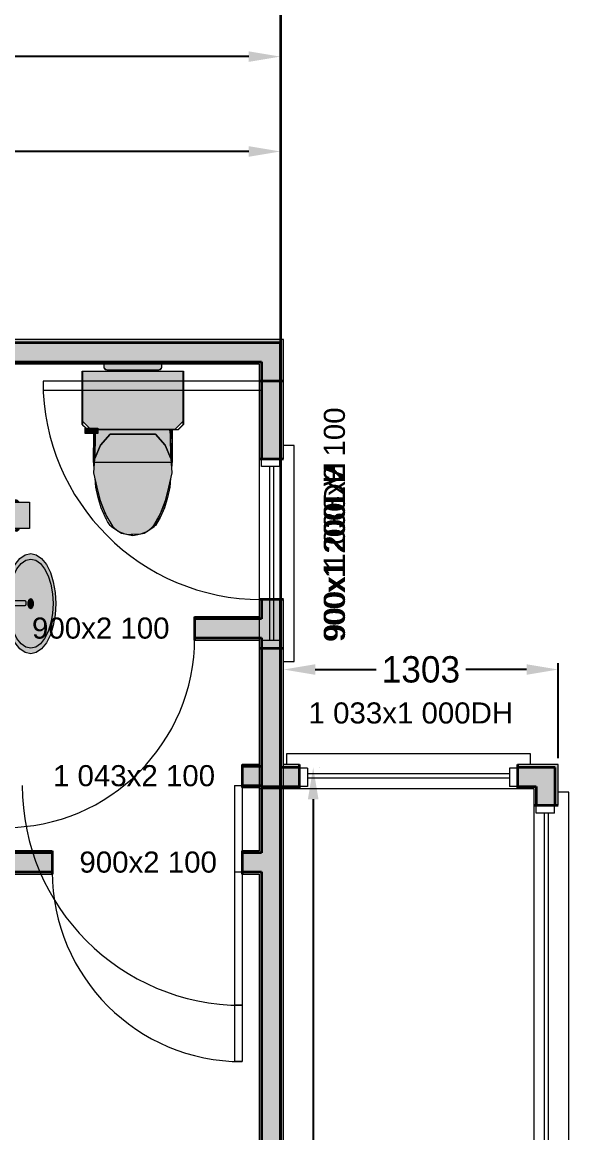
# Model space of a CAD drawing. Header units: inches. Extents: x -2190 to 40245, y -11272 to 33470.
# Drawn here: x 37485 to 40078, y 25357 to 30626 of the extents above; entities that cross this region are included whole.
import ezdxf

# ---------------------------------------------------------------- set-up
doc = ezdxf.new("R2010")
doc.units = ezdxf.units.IN
doc.header["$LTSCALE"] = 96
doc.header["$MEASUREMENT"] = 0
for name, color, linetype, lineweight, true_color in [('Dimensions__Automatic-1', 176, 'Continuous', 18, 0x000080), ('Dimensions__Automatic-2', 176, 'Continuous', 18, 0x000080), ('Dimensions__Automatic-3', 176, 'Continuous', 18, 0x000080), ('Doors-1', 216, 'Continuous', 18, 0x800080), ('Doors-2', 216, 'Continuous', 18, 0x800080), ('Doors__Labels-1', 176, 'Continuous', 18, 0x000080), ('Doors__Labels-2', 176, 'Continuous', 18, 0x000080), ('Fixtures__Interior-2', 16, 'Continuous', 18, 0x800000), ('Terrain_Perimeter-1', 18, 'Continuous', 35, 0x000000), ('Walls___Normal-1', 18, 'Continuous', 35, 0x000000), ('Walls___Normal-2', 18, 'Continuous', 35, 0x000000), ('Walls___Normal-3', 18, 'Continuous', 35, 0x000000), ('Walls___Normal-Ext_T_Frame_-_600_OC_-_Int_PB_Ext_WRC_cladding-L1-1', 18, 'Continuous', 35, 0x000000), ('Walls___Normal-Ext_T_Frame_-_600_OC_-_Int_PB_Ext_WRC_cladding-L1-2', 18, 'Continuous', 35, 0x000000), ('Walls___Normal-Ext_T_Frame_-_600_OC_-_Int_PB_Ext_WRC_cladding-L1-3', 18, 'Continuous', 35, 0x000000), ('Walls___Normal-Ext_T_Frame_-_600_OC_-_Int_PB_Ext_WRC_cladding-L2-1', 18, 'Continuous', 35, 0x000000), ('Walls___Normal-Ext_T_Frame_-_600_OC_-_Int_PB_Ext_WRC_cladding-L2-2', 18, 'Continuous', 35, 0x000000), ('Walls___Normal-Ext_T_Frame_-_600_OC_-_Int_PB_Ext_WRC_cladding-L2-3', 18, 'Continuous', 35, 0x000000), ('Walls___Normal-Ext_T_Frame_-_600_OC_-_Int_PB_Ext_WRC_cladding-L3-1', 18, 'Continuous', 35, 0x000000), ('Walls___Normal-Ext_T_Frame_-_600_OC_-_Int_PB_Ext_WRC_cladding-L3-2', 18, 'Continuous', 35, 0x000000), ('Walls___Normal-Ext_T_Frame_-_600_OC_-_Int_PB_Ext_WRC_cladding-L3-3', 18, 'Continuous', 35, 0x000000), ('Walls___Normal-Ext_T_Frame_-_600_OC_-_Int_PB_Ext_WRC_cladding-L4-1', 18, 'Continuous', 35, 0x000000), ('Walls___Normal-Ext_T_Frame_-_600_OC_-_Int_PB_Ext_WRC_cladding-L4-2', 18, 'Continuous', 35, 0x000000), ('Walls___Normal-Ext_T_Frame_-_600_OC_-_Int_PB_Ext_WRC_cladding-L4-3', 18, 'Continuous', 35, 0x000000), ('Walls___Normal-Int_S_Frame_-_600_OC_-_PB_both_sides-L1-1', 18, 'Continuous', 35, 0x000000), ('Walls___Normal-Int_S_Frame_-_600_OC_-_PB_both_sides-L1-2', 18, 'Continuous', 35, 0x000000), ('Walls___Normal-Int_S_Frame_-_600_OC_-_PB_both_sides-L2-1', 18, 'Continuous', 35, 0x000000), ('Walls___Normal-Int_S_Frame_-_600_OC_-_PB_both_sides-L2-2', 18, 'Continuous', 35, 0x000000), ('Walls___Normal-Int_S_Frame_-_600_OC_-_PB_both_sides-L3-1', 18, 'Continuous', 35, 0x000000), ('Walls___Normal-Int_S_Frame_-_600_OC_-_PB_both_sides-L3-2', 18, 'Continuous', 35, 0x000000), ('Walls___Normal-Int_S_Frame_-_600_OC_-_PB_both_sides-L4-1', 18, 'Continuous', 35, 0x000000), ('Walls___Normal-Int_S_Frame_-_600_OC_-_PB_both_sides-L4-2', 18, 'Continuous', 35, 0x000000), ('Windows-2', 18, 'Continuous', 18, 0x000000), ('Windows-3', 18, 'Continuous', 18, 0x000000), ('Windows__Labels-2', 176, 'Continuous', 9, 0x000080), ('Windows__Labels-3', 176, 'Continuous', 9, 0x000080)]:
    doc.layers.add(name, color=color, linetype=linetype, lineweight=lineweight, true_color=true_color)
doc.dimstyles.new('CHIEF', dxfattribs={"dimtxt": 125, "dimasz": 150, "dimexe": 3, "dimexo": 3, "dimgap": 1.25, "dimtad": 0, "dimdec": 0, "dimdsep": 46, "dimtxsty": 'Standard', "dimcen": 0.09, "dimadec": 0, "dimazin": 0, "dimtfac": 1, "dimtdec": 4, "dimtofl": 0, "dimtmove": 0, "dimatfit": 3, "dimfxl": 3, "dimfrac": 2, "dimtolj": 1, "dimtzin": 0, "dimarcsym": 0})

# ---------------------------------------------------------------- blocks, each defined once
blk = doc.blocks.new('*D20')
at = {"layer": 'Defpoints', "color": 0}
for p in [(8077.5, 30462.5), (38709.6, 29062.5), (8077.5, 29015)]:
    blk.add_point(p, dxfattribs=at)
at = {"layer": 'Dimensions__Automatic-1', "color": 0, "lineweight": -2}
for p, q in [((8077.5, 29045), (8077.5, 30492.5)), ((8227.5, 30462.5), (23112.6, 30462.5)), ((38559.6, 30462.5), (23674.6, 30462.5)), ((38709.6, 29092.5), (38709.6, 30492.5))]:
    blk.add_line(p, q, dxfattribs=at)
at = {"layer": 'Dimensions__Automatic-1', "color": 0}
for points in [[(8227.5, 30487.5), (8227.5, 30437.5), (8077.5, 30462.5)], [(38559.6, 30437.5), (38559.6, 30487.5), (38709.6, 30462.5)]]:
    blk.add_solid(points, dxfattribs=at)
at = {"layer": 'Dimensions__Automatic-1', "color": 0, "insert": (23393.6, 30462.5), "char_height": 125, "attachment_point": 5}
blk.add_mtext('\\A1;30632', dxfattribs=at)
blk = doc.blocks.new('*D21')
at = {"layer": 'Defpoints', "color": 0}
for p in [(24365, 30012.5), (24365, 29062.5), (38709.6, 29062.5)]:
    blk.add_point(p, dxfattribs=at)
at = {"layer": 'Dimensions__Automatic-1', "color": 0, "lineweight": -2}
for p, q in [((24365, 29092.5), (24365, 30042.5)), ((38709.6, 29092.5), (38709.6, 30042.5)), ((24515, 30012.5), (31265.2, 30012.5)), ((38559.6, 30012.5), (31809.4, 30012.5))]:
    blk.add_line(p, q, dxfattribs=at)
at = {"layer": 'Dimensions__Automatic-1', "color": 0}
for points in [[(24515, 30037.5), (24515, 29987.5), (24365, 30012.5)], [(38559.6, 29987.5), (38559.6, 30037.5), (38709.6, 30012.5)]]:
    blk.add_solid(points, dxfattribs=at)
at = {"layer": 'Dimensions__Automatic-1', "color": 0, "insert": (31537.3, 30012.5), "char_height": 125, "attachment_point": 5}
blk.add_mtext('\\A1;14345', dxfattribs=at)
blk = doc.blocks.new('*D24')
at = {"layer": 'Defpoints', "color": 0}
for p in [(38865.1, 27090), (38865.1, 21660), (38865.1, 21660)]:
    blk.add_point(p, dxfattribs=at)
at = {"layer": 'Dimensions__Automatic-2', "color": 0, "lineweight": -2}
for p, q in [((38895.1, 27090), (38895.1, 27090)), ((38865.1, 26940), (38865.1, 24596.5)), ((38865.1, 21810), (38865.1, 24153.5)), ((38895.1, 21660), (38895.1, 21660))]:
    blk.add_line(p, q, dxfattribs=at)
at = {"layer": 'Dimensions__Automatic-2', "color": 0}
for points in [[(38890.1, 26940), (38840.1, 26940), (38865.1, 27090)], [(38840.1, 21810), (38890.1, 21810), (38865.1, 21660)]]:
    blk.add_solid(points, dxfattribs=at)
at = {"layer": 'Dimensions__Automatic-2', "color": 0, "insert": (38865.1, 24375), "char_height": 125, "attachment_point": 5, "rotation": 90}
blk.add_mtext('\\A1;5430', dxfattribs=at)
blk = doc.blocks.new('*D25')
at = {"layer": 'Defpoints', "color": 0}
for p in [(38724.6, 27555), (40027.6, 27555), (40027.6, 27105)]:
    blk.add_point(p, dxfattribs=at)
at = {"layer": 'Dimensions__Automatic-2', "color": 0, "lineweight": -2}
for p, q in [((38724.6, 27585), (38724.6, 27585)), ((38874.6, 27555), (39163.6, 27555)), ((39877.6, 27555), (39588.7, 27555)), ((40027.6, 27135), (40027.6, 27585))]:
    blk.add_line(p, q, dxfattribs=at)
at = {"layer": 'Dimensions__Automatic-2', "color": 0}
for points in [[(38874.6, 27580), (38874.6, 27530), (38724.6, 27555)], [(39877.6, 27530), (39877.6, 27580), (40027.6, 27555)]]:
    blk.add_solid(points, dxfattribs=at)
at = {"layer": 'Dimensions__Automatic-2', "color": 0, "insert": (39376.1, 27555), "char_height": 125, "attachment_point": 5}
blk.add_mtext('\\A1;1303', dxfattribs=at)
blk = doc.blocks.new('Plumbing_Fixtures_Toilets_Elongated_Toilet')
at = {"color": 18, "linetype": 'Continuous', "lineweight": 18, "true_color": 0x000000}
for p, q in [((-95.9, 312.2), (-95.6, 311.8)), ((-30.9, 312.2), (-30.9, 314.4)), ((34.1, 314.4), (34.1, 312.2)), ((-38.3, 18.6), (-38, 18.3))]:
    blk.add_line(p, q, dxfattribs=at)
at = {"color": 16, "true_color": 0x800000}
blk.add_lwpolyline([(54.3, 326.3), (54.3, 320.5, -0.414214), (48.5, 314.6), (-48.5, 314.6, -0.414214), (-54.3, 320.5), (-54.3, 326.3)], format="xyb", close=True, dxfattribs=at)
at = {"color": 18, "linetype": 'Continuous', "lineweight": 18, "true_color": 0x000000}
for points in [[(-18.4, 314.4), (-49.3, 314.4), (-51.8, 315.1), (-53.7, 316.9), (-54.3, 319.4), (-54.3, 326.3), (54.3, 326.3), (54.3, 319.4), (53.7, 316.9), (51.8, 315.1), (49.3, 314.4), (21.6, 314.4)], [(95.6, 311.8), (-95.6, 311.8), (-95.6, 210.8), (-85.7, 201.5), (85.7, 201.5), (95.6, 211.4), (95.6, 311.8), (95.9, 312.2), (95.9, 211.3), (85.8, 201.2), (-85.8, 201.2), (-95.9, 211.3), (-95.9, 312.2), (95.9, 312.2)], [(-27.5, 312.2), (-27.4, 312.6), (-26.3, 313.7), (-24.8, 314.4)], [(-18.4, 312.2), (-18.4, 314.6), (21.6, 314.6), (21.6, 312.2)], [(28, 314.4), (29.4, 313.7), (30.6, 312.6), (30.7, 312.2)], [(-66.5, 201.2), (-66.5, 194.4), (-90.3, 194.6), (-90.3, 204.4), (-89.1, 204.4)], [(-73.5, 128.3), (-74.8, 142), (-73.9, 192.2), (-73.6, 194.4)], [(-71.2, 192), (-72.1, 146.8), (-71.2, 192), (-70.9, 194.4)], [(72.1, 146.8), (61.4, 172), (43.1, 192.6), (-43.1, 192.6), (-61.4, 172), (-72.1, 146.8)], [(71.7, 109.4), (70.1, 92.1), (65.9, 72.4), (59.8, 53.3), (51.8, 34.8), (42.8, 19.7), (41.3, 18), (40.6, 17.2), (40.2, 16.8), (39.8, 16.4), (21.6, 4.1), (0, 0), (-21.6, 4.1), (-39.8, 16.4), (-42.8, 19.7), (-47.9, 26.9), (-50, 30.8), (-50.9, 32.8), (-51.8, 34.8), (-59.8, 53.3), (-65.9, 72.4), (-70.1, 92.1), (-71.7, 109.4)], [(-62.4, 70.1), (-63.3, 73.1), (-67.4, 92.5)], [(67.4, 92.5), (63.3, 73.1), (62.4, 70.1)], [(-59.8, 62), (-57.3, 54.1), (-49.3, 35.9), (-40.8, 21.4), (-39.4, 19.8), (-38.7, 19.1), (-38.3, 18.7), (-38.3, 18.6)], [(59.8, 62), (57.3, 54.1), (49.3, 35.9), (48.5, 33.9), (47.7, 32), (45.7, 28.3), (40.8, 21.4), (38.3, 18.7)], [(-37.9, 18.3), (-38, 18.3), (-38.3, 18.6)], [(38, 18.3), (37.9, 18.3), (38, 18.3), (38.1, 18.4)]]:
    blk.add_lwpolyline(points, dxfattribs=at)
at = {"color": 16, "linetype": 'Continuous', "lineweight": 18, "true_color": 0x800000}
for points in [[(95.6, 312.6), (95.6, 217.5), (79.6, 201.5), (-79.6, 201.5), (-95.6, 217.5), (-95.6, 312.6)], [(-66.5, 204.5), (-66.5, 194.4), (-90.3, 194.4), (-90.3, 204.5)], [(-27.9, 8.5), (-38.3, 18.6), (-51.7, 41.7), (-61.5, 66.5), (-67.4, 92.5), (-74.2, 119.2), (-72.1, 146.6), (-61.4, 172), (-43.1, 192.6), (43.1, 192.6), (61.4, 172), (72.1, 146.6), (74.2, 119.2), (67.4, 92.5), (61.5, 66.5), (51.7, 41.7), (38.3, 18.6), (27.9, 8.5), (14.5, 2.9), (0, 2.7), (-1.4, 2.5), (-2.9, 2.3), (-5.8, 2.1), (-11.6, 2.4), (-14.5, 2.9)], [(74.7, 201.6), (74.7, 139.2), (-72.9, 139.2), (-72.9, 201.6)]]:
    blk.add_lwpolyline(points, close=True, dxfattribs=at)
blk.add_lwpolyline([(-66.5, 194.4), (-66.1, 201.5), (72.7, 201.2), (73.9, 192.2), (74.8, 142), (73.5, 128.3)], dxfattribs=at)
at = {"color": 18, "linetype": 'Continuous', "lineweight": 18, "true_color": 0x000000}
blk.add_lwpolyline([(71.2, 192), (70, 201.2), (74.1, 182), (72.1, 146.8)], close=True, dxfattribs=at)
at = {"color": 7, "true_color": 0xffffff}
for points in [[(-54.3, 326.3), (54.3, 326.3), (48.5, 314.6), (54.3, 320.5)], [(-54.3, 326.3), (48.5, 314.6), (-54.3, 320.5), (-48.5, 314.6)], [(-54.3, 320.5), (-48.5, 314.6), (-50, 314.8), (-49.3, 314.7)], [(-54.3, 320.5), (-50, 314.8), (-51.4, 315.4), (-50.7, 315.1)], [(-54.3, 320.5), (-51.4, 315.4), (-52.6, 316.3), (-52.1, 315.8)], [(-54.3, 320.5), (-52.6, 316.3), (-53.6, 317.5), (-53.1, 316.9)], [(-54.3, 320.5), (-53.6, 317.5), (-54.1, 318.9), (-53.9, 318.2)], [(-54.3, 320.5), (-54.1, 318.9), (-54.3, 320.5), (-54.3, 319.7)], [(48.5, 314.6), (54.3, 320.5), (54.1, 318.9), (54.3, 319.7)], [(48.5, 314.6), (54.1, 318.9), (53.6, 317.5), (53.9, 318.2)], [(48.5, 314.6), (53.6, 317.5), (52.6, 316.3), (53.1, 316.9)], [(48.5, 314.6), (52.6, 316.3), (51.4, 315.4), (52.1, 315.8)], [(48.5, 314.6), (51.4, 315.4), (50, 314.8), (50.7, 315.1)], [(48.5, 314.6), (50, 314.8), (48.5, 314.6), (49.3, 314.7)]]:
    blk.add_solid(points, dxfattribs=at)
at = {"color": 7, "linetype": 'Continuous', "lineweight": 18, "true_color": 0xffffff}
for points in [[(-95.6, 312.6), (95.6, 312.6), (79.6, 201.5), (95.6, 217.5)], [(-95.6, 312.6), (79.6, 201.5), (-95.6, 217.5), (-79.6, 201.5)], [(-90.3, 204.5), (-66.5, 204.5), (-90.3, 194.4), (-66.5, 194.4)], [(-72.9, 201.6), (74.7, 201.6), (-72.9, 139.2), (74.7, 139.2)], [(-51.7, 41.7), (-72.1, 146.6), (-43.1, 192.6), (-61.4, 172)], [(-51.7, 41.7), (-43.1, 192.6), (61.4, 172), (43.1, 192.6)], [(-51.7, 41.7), (61.4, 172), (74.2, 119.2), (72.1, 146.6)], [(-51.7, 41.7), (-67.4, 92.5), (-72.1, 146.6), (-74.2, 119.2)], [(-51.7, 41.7), (74.2, 119.2), (51.7, 41.7), (67.4, 92.5)], [(-67.4, 92.5), (-51.7, 41.7), (-67.4, 92.5), (-61.5, 66.5)], [(51.7, 41.7), (67.4, 92.5), (51.7, 41.7), (61.5, 66.5)], [(-51.7, 41.7), (51.7, 41.7), (27.9, 8.5), (38.3, 18.6)], [(-51.7, 41.7), (27.9, 8.5), (0, 2.7), (14.5, 2.9)], [(-51.7, 41.7), (0, 2.7), (-27.9, 8.5), (-14.5, 2.9)], [(-51.7, 41.7), (-27.9, 8.5), (-51.7, 41.7), (-38.3, 18.6)], [(-14.5, 2.9), (0, 2.7), (-2.9, 2.3), (-1.4, 2.5)], [(-14.5, 2.9), (-2.9, 2.3), (-11.6, 2.4), (-5.8, 2.1)]]:
    blk.add_solid(points, dxfattribs=at)
blk = doc.blocks.new('Plumbing_Fixtures_Sinks_Bathroom_Sinks_With_Fixtures_Vanity_Round_Vessel')
at = {"color": 16, "linetype": 'Continuous', "lineweight": 18, "true_color": 0x800000}
for p, q in [((-46.6, 166.4), (-32.6, 166.4)), ((48.3, 166.4), (34.3, 166.4))]:
    blk.add_line(p, q, dxfattribs=at)
for points in [[(-85.6, 53.8), (-92.6, 73.9), (-95, 95), (-92.6, 116.1), (-85.6, 136.2), (-74.3, 154.2), (-59.2, 169.3), (-41.2, 180.6), (-21.1, 187.6), (0, 190), (21.1, 187.6), (41.2, 180.6), (59.2, 169.3), (74.3, 154.2), (85.6, 136.2), (92.6, 116.1), (95, 95), (92.6, 73.9), (85.6, 53.8), (74.3, 35.8), (59.2, 20.7), (41.2, 9.4), (21.1, 2.4), (0, 0), (-21.1, 2.4), (-41.2, 9.4), (-59.2, 20.7), (-74.3, 35.8)], [(-31.6, 166.4), (-32.6, 166.4), (-32.6, 161.4), (-57.5, 161.4), (-57.5, 166.4), (-46.6, 166.4), (-46.6, 191.3), (-31.6, 191.3)], [(-54, 193.2), (-24.1, 193.2), (-24.1, 191.3), (-54, 191.3)], [(5.9, 117.5), (5.2, 115.4), (3.4, 113.8), (0.9, 113.2), (-1.6, 113.8), (-3.4, 115.4), (-4.1, 117.5), (-4.1, 191.3), (5.9, 191.3)], [(25.9, 193.2), (55.8, 193.2), (55.8, 191.3), (25.9, 191.3)], [(48.3, 191.3), (48.3, 166.4), (59.3, 166.4), (59.3, 161.4), (34.3, 161.4), (34.3, 166.4), (33.3, 166.4), (33.3, 191.3)], [(-66.1, 42.3), (-76.1, 58.3), (-82.4, 76.2), (-84.5, 95), (-82.4, 113.8), (-76.1, 131.7), (-66.1, 147.7), (-52.7, 161.1), (-36.7, 171.1), (-18.8, 177.4), (0, 179.5), (18.8, 177.4), (36.7, 171.1), (52.7, 161.1), (66.1, 147.7), (76.1, 131.7), (82.4, 113.8), (84.5, 95), (82.4, 76.2), (76.1, 58.3), (66.1, 42.3), (52.7, 28.9), (36.7, 18.9), (18.8, 12.6), (0, 10.5), (-18.8, 12.6), (-36.7, 18.9), (-52.7, 28.9)], [(-10, 95), (-8.1, 100.9), (-3.1, 104.5), (3.1, 104.5), (8.1, 100.9), (10, 95), (8.1, 89.1), (3.1, 85.5), (-3.1, 85.5), (-8.1, 89.1)]]:
    blk.add_lwpolyline(points, close=True, dxfattribs=at)
at = {"color": 16, "true_color": 0x800000}
blk.add_lwpolyline([(-14.1, 193.2), (15.9, 193.2), (15.9, 191.3), (-14.1, 191.3)], close=True, dxfattribs=at)
at = {"color": 7, "linetype": 'Continuous', "lineweight": 18, "true_color": 0xffffff}
for points in [[(-74.3, 35.8), (-21.1, 187.6), (21.1, 187.6), (0, 190)], [(-54, 191.3), (-54, 193.2), (-24.1, 191.3), (-24.1, 193.2)], [(-31.6, 191.3), (-31.6, 166.4), (-46.6, 166.4), (-32.6, 166.4)], [(-31.6, 191.3), (-46.6, 166.4), (-31.6, 191.3), (-46.6, 191.3)], [(5.9, 191.3), (-1.6, 113.8), (-4.1, 117.5), (-3.4, 115.4)], [(5.9, 191.3), (-4.1, 117.5), (5.9, 191.3), (-4.1, 191.3)], [(5.9, 191.3), (3.4, 113.8), (-1.6, 113.8), (0.9, 113.2)], [(5.9, 191.3), (5.9, 117.5), (3.4, 113.8), (5.2, 115.4)], [(25.9, 191.3), (25.9, 193.2), (55.8, 191.3), (55.8, 193.2)], [(33.3, 191.3), (48.3, 191.3), (34.3, 166.4), (48.3, 166.4)], [(33.3, 191.3), (34.3, 166.4), (33.3, 191.3), (33.3, 166.4)], [(-74.3, 35.8), (-85.6, 136.2), (-59.2, 169.3), (-74.3, 154.2)], [(-74.3, 35.8), (-59.2, 169.3), (-21.1, 187.6), (-41.2, 180.6)], [(-74.3, 35.8), (21.1, 187.6), (59.2, 169.3), (41.2, 180.6)], [(-74.3, 35.8), (59.2, 169.3), (85.6, 136.2), (74.3, 154.2)], [(-52.7, 28.9), (-66.1, 147.7), (-36.7, 171.1), (-52.7, 161.1)], [(-52.7, 28.9), (-36.7, 171.1), (0, 179.5), (-18.8, 177.4)], [(-52.7, 28.9), (0, 179.5), (36.7, 171.1), (18.8, 177.4)], [(-52.7, 28.9), (36.7, 171.1), (66.1, 147.7), (52.7, 161.1)], [(-52.7, 28.9), (-82.4, 113.8), (-66.1, 147.7), (-76.1, 131.7)], [(-46.6, 166.4), (-32.6, 166.4), (-57.5, 161.4), (-32.6, 161.4)], [(-46.6, 166.4), (-57.5, 161.4), (-46.6, 166.4), (-57.5, 166.4)], [(-52.7, 28.9), (66.1, 147.7), (82.4, 113.8), (76.1, 131.7)], [(34.3, 166.4), (48.3, 166.4), (59.3, 161.4), (59.3, 166.4)], [(34.3, 166.4), (59.3, 161.4), (34.3, 166.4), (34.3, 161.4)], [(-74.3, 35.8), (-95, 95), (-85.6, 136.2), (-92.6, 116.1)], [(-74.3, 35.8), (85.6, 136.2), (95, 95), (92.6, 116.1)], [(-52.7, 28.9), (-82.4, 76.2), (-82.4, 113.8), (-84.5, 95)], [(-52.7, 28.9), (82.4, 113.8), (82.4, 76.2), (84.5, 95)], [(-74.3, 35.8), (-85.6, 53.8), (-95, 95), (-92.6, 73.9)], [(-74.3, 35.8), (95, 95), (85.6, 53.8), (92.6, 73.9)], [(-8.1, 89.1), (-10, 95), (-3.1, 104.5), (-8.1, 100.9)], [(-8.1, 89.1), (-3.1, 104.5), (8.1, 100.9), (3.1, 104.5)], [(-8.1, 89.1), (8.1, 100.9), (8.1, 89.1), (10, 95)], [(-8.1, 89.1), (8.1, 89.1), (-3.1, 85.5), (3.1, 85.5)], [(-52.7, 28.9), (-66.1, 42.3), (-82.4, 76.2), (-76.1, 58.3)], [(-52.7, 28.9), (82.4, 76.2), (66.1, 42.3), (76.1, 58.3)], [(-74.3, 35.8), (85.6, 53.8), (59.2, 20.7), (74.3, 35.8)], [(-52.7, 28.9), (66.1, 42.3), (36.7, 18.9), (52.7, 28.9)], [(-74.3, 35.8), (59.2, 20.7), (21.1, 2.4), (41.2, 9.4)], [(-74.3, 35.8), (21.1, 2.4), (-21.1, 2.4), (0, 0)], [(-74.3, 35.8), (-21.1, 2.4), (-59.2, 20.7), (-41.2, 9.4)], [(-52.7, 28.9), (36.7, 18.9), (0, 10.5), (18.8, 12.6)], [(-52.7, 28.9), (0, 10.5), (-36.7, 18.9), (-18.8, 12.6)]]:
    blk.add_solid(points, dxfattribs=at)
at = {"color": 7, "true_color": 0xffffff}
blk.add_solid([(-14.1, 191.3), (-14.1, 193.2), (15.9, 191.3), (15.9, 193.2)], dxfattribs=at)
blk = doc.blocks.new('Bathroom_Hardware_Tissue_Paper_TP_Holder')
at = {"color": 16, "true_color": 0x800000}
blk.add_lwpolyline([(25.4, 0), (-24.7, 0), (-24.7, 45.1), (25.4, 45.1)], close=True, dxfattribs=at)
at = {"color": 16, "linetype": 'Continuous', "lineweight": 18, "true_color": 0x800000}
for points in [[(-10.6, 46.9), (10.6, 46.9), (5.7, 43.6), (0.1, 42.5), (-5.7, 43.6)], [(25.4, 24.7), (25.5, 24.7), (26.3, 25.6), (26.3, 35.2), (26.3, 35.2), (25.5, 36), (24.2, 36.7), (22.7, 37.2), (21, 37.5), (2.5, 37.5), (2.2, 37.1), (1.2, 36.4), (0, 36.2), (-1.2, 36.4), (-2.2, 37.1), (-2.9, 38.1), (-3.1, 39.3), (-2.9, 40.5), (-2.2, 41.5), (-1.2, 42.2), (0, 42.6), (1.1, 42.3), (2.2, 41.5), (2.5, 41.2), (21.3, 41.2), (23.7, 40.8), (25.8, 40.1), (27.6, 39.1), (28.8, 37.9), (29.3, 36.9), (30, 35.4), (30, 25.3), (29.3, 23.8), (28.8, 22.9), (27.6, 21.6), (25.8, 20.6), (25.4, 20.5)], [(-25.8, 20.6), (-27.6, 21.6), (-28.8, 22.9), (-29.3, 23.8), (-30, 25.3), (-29.5, 26.4), (-28.1, 27), (-26.8, 26.6), (-26.3, 25.5), (-25.5, 24.8), (-24.7, 24.3), (-24.7, 20.3)]]:
    blk.add_lwpolyline(points, close=True, dxfattribs=at)
at = {"color": 7, "true_color": 0xffffff}
blk.add_solid([(25.4, 45.1), (25.4, 0), (-24.7, 45.1), (-24.7, 0)], dxfattribs=at)
at = {"color": 7, "linetype": 'Continuous', "lineweight": 18, "true_color": 0xffffff}
for points in [[(-5.7, 43.6), (-10.6, 46.9), (5.7, 43.6), (10.6, 46.9)], [(-5.7, 43.6), (5.7, 43.6), (-5.7, 43.6), (0.1, 42.5)], [(2.5, 41.2), (-2.9, 40.5), (-1.2, 42.2), (-2.2, 41.5)], [(2.5, 41.2), (-1.2, 42.2), (1.1, 42.3), (0, 42.6)], [(2.5, 41.2), (1.1, 42.3), (2.5, 41.2), (2.2, 41.5)], [(-28.1, 27), (-29.3, 23.8), (-29.5, 26.4), (-30, 25.3)], [(-28.1, 27), (-27.6, 21.6), (-29.3, 23.8), (-28.8, 22.9)], [(-26.3, 25.5), (-28.1, 27), (-26.3, 25.5), (-26.8, 26.6)], [(-28.1, 27), (-26.3, 25.5), (-27.6, 21.6), (-25.5, 24.8)], [(-27.6, 21.6), (-25.5, 24.8), (-24.7, 20.3), (-24.7, 24.3)], [(-27.6, 21.6), (-24.7, 20.3), (-27.6, 21.6), (-25.8, 20.6)], [(2.5, 41.2), (-2.9, 38.1), (-2.9, 40.5), (-3.1, 39.3)], [(2.5, 41.2), (-1.2, 36.4), (-2.9, 38.1), (-2.2, 37.1)], [(2.5, 41.2), (1.2, 36.4), (-1.2, 36.4), (0, 36.2)], [(2.5, 41.2), (2.5, 37.5), (1.2, 36.4), (2.2, 37.1)], [(21.3, 41.2), (21, 37.5), (2.5, 41.2), (2.5, 37.5)], [(23.7, 40.8), (22.7, 37.2), (21.3, 41.2), (21, 37.5)], [(25.8, 40.1), (24.2, 36.7), (23.7, 40.8), (22.7, 37.2)], [(27.6, 39.1), (25.5, 36), (25.8, 40.1), (24.2, 36.7)], [(25.4, 20.5), (25.4, 24.7), (27.6, 21.6), (25.5, 24.7)], [(25.4, 20.5), (27.6, 21.6), (25.4, 20.5), (25.8, 20.6)], [(29.3, 36.9), (26.3, 35.2), (27.6, 39.1), (25.5, 36)], [(27.6, 21.6), (25.5, 24.7), (29.3, 23.8), (26.3, 25.6)], [(29.3, 23.8), (26.3, 25.6), (29.3, 36.9), (26.3, 35.2)], [(29.3, 36.9), (27.6, 39.1), (29.3, 36.9), (28.8, 37.9)], [(27.6, 21.6), (29.3, 23.8), (27.6, 21.6), (28.8, 22.9)], [(29.3, 23.8), (29.3, 36.9), (30, 25.3), (30, 35.4)]]:
    blk.add_solid(points, dxfattribs=at)
blk = doc.blocks.new('*D48')
at = {"layer": 'Defpoints', "color": 0}
for p in [(38865.1, 27090), (38865.1, 21665), (38865.1, 21665)]:
    blk.add_point(p, dxfattribs=at)
at = {"layer": 'Dimensions__Automatic-3', "color": 0, "lineweight": -2}
for p, q in [((38895.1, 27090), (38895.1, 27090)), ((38865.1, 26940), (38865.1, 24599)), ((38865.1, 21815), (38865.1, 24156)), ((38895.1, 21665), (38895.1, 21665))]:
    blk.add_line(p, q, dxfattribs=at)
at = {"layer": 'Dimensions__Automatic-3', "color": 0}
for points in [[(38890.1, 26940), (38840.1, 26940), (38865.1, 27090)], [(38840.1, 21815), (38890.1, 21815), (38865.1, 21665)]]:
    blk.add_solid(points, dxfattribs=at)
at = {"layer": 'Dimensions__Automatic-3', "color": 0, "insert": (38865.1, 24377.5), "char_height": 125, "attachment_point": 5, "rotation": 90}
blk.add_mtext('\\A1;5425', dxfattribs=at)
blk = doc.blocks.new('*D49')
at = {"layer": 'Defpoints', "color": 0}
for p in [(38724.6, 27555), (40027.6, 27555), (40027.6, 27105)]:
    blk.add_point(p, dxfattribs=at)
at = {"layer": 'Dimensions__Automatic-3', "color": 0, "lineweight": -2}
for p, q in [((38724.6, 27585), (38724.6, 27585)), ((38874.6, 27555), (39163.6, 27555)), ((39877.6, 27555), (39588.7, 27555)), ((40027.6, 27135), (40027.6, 27585))]:
    blk.add_line(p, q, dxfattribs=at)
at = {"layer": 'Dimensions__Automatic-3', "color": 0}
for points in [[(38874.6, 27580), (38874.6, 27530), (38724.6, 27555)], [(39877.6, 27530), (39877.6, 27580), (40027.6, 27555)]]:
    blk.add_solid(points, dxfattribs=at)
at = {"layer": 'Dimensions__Automatic-3', "color": 0, "insert": (39376.1, 27555), "char_height": 125, "attachment_point": 5}
blk.add_mtext('\\A1;1303', dxfattribs=at)

msp = doc.modelspace()

# ---------------------------------------------------------------- linework, layer by layer
at = {"layer": 'Doors-1', "color": 216, "linetype": 'Continuous', "lineweight": 18, "true_color": 0x800080}
for p, q in [((38619.6, 28923), (37583.6, 28923)), ((37583.6, 28923), (37583.6, 28878)), ((38619.6, 28878), (38619.6, 28923)), ((38709.6, 28923), (38709.6, 27887)), ((38619.6, 28878), (37583.6, 28878)), ((38492.6, 26595), (38492.6, 25695)), ((38492.6, 26595), (38527.6, 26595)), ((38527.6, 26595), (38527.6, 25695)), ((38527.6, 25695), (38492.6, 25695))]:
    msp.add_line(p, q, dxfattribs=at)
for centre, radius, start, end in [((38619.6, 28923), 1036, 180, 270), ((37402.8, 27705), 900, 270, 0), ((38527.6, 26595), 900, 180, 270)]:
    msp.add_arc(centre, radius, start, end, dxfattribs=at)
at = {"layer": 'Doors-2', "color": 216, "linetype": 'Continuous', "lineweight": 18, "true_color": 0x800080}
for p, q in [((38492.6, 27005), (38492.6, 25962.2)), ((38492.6, 27005), (38527.6, 27005)), ((38527.6, 27005), (38527.6, 25962.2)), ((38527.6, 25962.2), (38492.6, 25962.2))]:
    msp.add_line(p, q, dxfattribs=at)
msp.add_arc((38527.6, 27005), 1042.8, 180, 270, dxfattribs=at)
at = {"layer": 'Terrain_Perimeter-1'}
msp.add_lwpolyline([(38709.6, 33470), (38709.6, -10460), (-2190.4, -10460), (-2190.4, 33470)], close=True, dxfattribs=at)
at = {"layer": 'Walls___Normal-1'}
for p, q in [((38724.6, 28923), (38609.6, 28923)), ((38724.6, 27887), (38609.6, 27887)), ((38302.8, 27805), (38302.8, 27695)), ((37627.6, 26695), (37627.6, 26585)), ((38527.6, 26695), (38527.6, 26585))]:
    msp.add_line(p, q, dxfattribs=at)
at = {"layer": 'Walls___Normal-1', "color": 1, "true_color": 0xff0000}
for points in [[(8067.5, 29120), (38724.6, 29120), (8077.5, 29105), (38709.6, 29105)], [(38724.6, 29120), (38724.6, 28923), (38709.6, 29105), (38709.6, 28923)], [(38724.6, 27887), (38724.6, 22843.9), (38709.6, 27887), (38709.6, 22843.9)]]:
    msp.add_solid(points, dxfattribs=at)
at = {"layer": 'Walls___Normal-1', "color": 8, "true_color": 0x808080}
for points in [[(8077.5, 29105), (38709.6, 29105), (8167.5, 29015), (38619.6, 29015)], [(38709.6, 29105), (38709.6, 28923), (38619.6, 29015), (38619.6, 28923)], [(38709.6, 27887), (38709.6, 22843.9), (38619.6, 27887), (38619.6, 22843.9)], [(38302.8, 27795), (38619.6, 27795), (38302.8, 27705), (38619.6, 27705)], [(37392.8, 26685), (37627.6, 26685), (37302.8, 26595), (37627.6, 26595)], [(38527.6, 26685), (38619.6, 26685), (38527.6, 26595), (38619.6, 26595)]]:
    msp.add_solid(points, dxfattribs=at)
at = {"layer": 'Walls___Normal-2'}
for p, q in [((38609.6, 28555), (38724.6, 28555)), ((38724.6, 27655), (38609.6, 27655)), ((38527.6, 27105), (38527.6, 26995)), ((38800.6, 26990), (38800.6, 27105)), ((39833.6, 27105), (39833.6, 26990)), ((39912.6, 26911), (40027.6, 26911))]:
    msp.add_line(p, q, dxfattribs=at)
at = {"layer": 'Walls___Normal-2', "color": 1, "true_color": 0xff0000}
for points in [[(24322.5, 29120), (38724.6, 29120), (24322.5, 29105), (38709.6, 29105)], [(38724.6, 29120), (38724.6, 28555), (38709.6, 29105), (38709.6, 28555)], [(38724.6, 27655), (38724.6, 27105), (38709.6, 27655), (38709.6, 27090)], [(38724.6, 27105), (38800.6, 27105), (38709.6, 27090), (38800.6, 27090)], [(39833.6, 27105), (40027.6, 27105), (39833.6, 27090), (40012.6, 27090)], [(40027.6, 27105), (40027.6, 26911), (40012.6, 27090), (40012.6, 26911)]]:
    msp.add_solid(points, dxfattribs=at)
at = {"layer": 'Walls___Normal-2', "color": 8, "true_color": 0x808080}
for points in [[(24322.5, 29105), (38709.6, 29105), (24367.5, 29015), (38619.6, 29015)], [(38709.6, 29105), (38709.6, 28555), (38619.6, 29015), (38619.6, 28555)], [(38709.6, 27655), (38709.6, 27090), (38619.6, 27655), (38619.6, 27000)], [(38527.6, 27095), (38619.6, 27095), (38527.6, 27005), (38619.6, 27005)], [(38709.6, 27090), (38800.6, 27090), (38619.6, 27000), (38800.6, 27000)], [(39833.6, 27090), (40012.6, 27090), (39833.6, 27000), (39922.6, 27000)], [(40012.6, 27090), (40012.6, 26911), (39922.6, 27000), (39922.6, 26911)]]:
    msp.add_solid(points, dxfattribs=at)
at = {"layer": 'Walls___Normal-3'}
for p, q in [((38609.6, 28555.1), (38724.6, 28555.1)), ((38724.6, 27655.1), (38609.6, 27655.1)), ((38800.6, 26990), (38800.6, 27105)), ((39833.6, 27105), (39833.6, 26990)), ((39912.6, 26911), (40027.6, 26911))]:
    msp.add_line(p, q, dxfattribs=at)
at = {"layer": 'Walls___Normal-3', "color": 1, "true_color": 0xff0000}
for points in [[(24322.5, 29120), (38724.6, 29120), (24322.5, 29105), (38709.6, 29105)], [(38724.6, 29120), (38724.6, 28555.1), (38709.6, 29105), (38709.6, 28555.1)], [(38724.6, 27655.1), (38724.6, 27105), (38709.6, 27655.1), (38709.6, 27090)], [(38724.6, 27105), (38800.6, 27105), (38709.6, 27090), (38800.6, 27090)], [(39833.6, 27105), (40027.6, 27105), (39833.6, 27090), (40012.6, 27090)], [(40027.6, 27105), (40027.6, 26911), (40012.6, 27090), (40012.6, 26911)]]:
    msp.add_solid(points, dxfattribs=at)
at = {"layer": 'Walls___Normal-3', "color": 8, "true_color": 0x808080}
for points in [[(24322.5, 29105), (38709.6, 29105), (24367.5, 29015), (38619.6, 29015)], [(38709.6, 29105), (38709.6, 28555.1), (38619.6, 29015), (38619.6, 28555.1)], [(38709.6, 27655.1), (38709.6, 27090), (38619.6, 27655.1), (38619.6, 27000)], [(38709.6, 27090), (38800.6, 27090), (38619.6, 27000), (38800.6, 27000)], [(39833.6, 27090), (40012.6, 27090), (39833.6, 27000), (39922.6, 27000)], [(40012.6, 27090), (40012.6, 26911), (39922.6, 27000), (39922.6, 26911)]]:
    msp.add_solid(points, dxfattribs=at)
at = {"layer": 'Walls___Normal-Ext_T_Frame_-_600_OC_-_Int_PB_Ext_WRC_cladding-L1-1', "color": 18, "linetype": 'Continuous', "lineweight": 0, "true_color": 0x000000}
for p, q in [((38724.6, 29120), (8067.5, 29120)), ((38724.6, 28923), (38724.6, 29120)), ((38724.6, 22843.9), (38724.6, 27887))]:
    msp.add_line(p, q, dxfattribs=at)
at = {"layer": 'Walls___Normal-Ext_T_Frame_-_600_OC_-_Int_PB_Ext_WRC_cladding-L1-2', "color": 18, "linetype": 'Continuous', "lineweight": 0, "true_color": 0x000000}
for p, q in [((38724.6, 29120), (24322.5, 29120)), ((38724.6, 28555), (38724.6, 29120)), ((38724.6, 27105), (38724.6, 27655)), ((38800.6, 27105), (38724.6, 27105)), ((40027.6, 27105), (39833.6, 27105)), ((40027.6, 26911), (40027.6, 27105))]:
    msp.add_line(p, q, dxfattribs=at)
at = {"layer": 'Walls___Normal-Ext_T_Frame_-_600_OC_-_Int_PB_Ext_WRC_cladding-L1-3', "color": 18, "linetype": 'Continuous', "lineweight": 0, "true_color": 0x000000}
for p, q in [((38724.6, 29120), (24322.5, 29120)), ((38724.6, 28555.1), (38724.6, 29120)), ((38724.6, 27105), (38724.6, 27655.1)), ((38800.6, 27105), (38724.6, 27105)), ((40027.6, 27105), (39833.6, 27105)), ((40027.6, 26911), (40027.6, 27105))]:
    msp.add_line(p, q, dxfattribs=at)
at = {"layer": 'Walls___Normal-Ext_T_Frame_-_600_OC_-_Int_PB_Ext_WRC_cladding-L2-1', "color": 18, "linetype": 'Continuous', "lineweight": 35, "true_color": 0x000000}
for p, q in [((38709.6, 29105), (8077.5, 29105)), ((38709.6, 28923), (38709.6, 29105)), ((38709.6, 22843.9), (38709.6, 27887))]:
    msp.add_line(p, q, dxfattribs=at)
at = {"layer": 'Walls___Normal-Ext_T_Frame_-_600_OC_-_Int_PB_Ext_WRC_cladding-L2-2', "color": 18, "linetype": 'Continuous', "lineweight": 35, "true_color": 0x000000}
for p, q in [((38709.6, 29105), (24322.5, 29105)), ((38709.6, 28555), (38709.6, 29105)), ((38709.6, 27090), (38709.6, 27655)), ((38800.6, 27090), (38709.6, 27090)), ((40012.6, 27090), (39833.6, 27090)), ((40012.6, 26911), (40012.6, 27090))]:
    msp.add_line(p, q, dxfattribs=at)
at = {"layer": 'Walls___Normal-Ext_T_Frame_-_600_OC_-_Int_PB_Ext_WRC_cladding-L2-3', "color": 18, "linetype": 'Continuous', "lineweight": 35, "true_color": 0x000000}
for p, q in [((38709.6, 29105), (24322.5, 29105)), ((38709.6, 28555.1), (38709.6, 29105)), ((38709.6, 27090), (38709.6, 27655.1)), ((38800.6, 27090), (38709.6, 27090)), ((40012.6, 27090), (39833.6, 27090)), ((40012.6, 26911), (40012.6, 27090))]:
    msp.add_line(p, q, dxfattribs=at)
at = {"layer": 'Walls___Normal-Ext_T_Frame_-_600_OC_-_Int_PB_Ext_WRC_cladding-L3-1', "color": 18, "linetype": 'Continuous', "lineweight": 35, "true_color": 0x000000}
for p, q in [((29302.5, 29015), (38619.6, 29015)), ((38619.6, 29015), (38619.6, 28923)), ((38619.6, 27887), (38619.6, 27795)), ((38619.6, 27705), (38619.6, 26685)), ((38619.6, 26595), (38619.6, 23025.8))]:
    msp.add_line(p, q, dxfattribs=at)
at = {"layer": 'Walls___Normal-Ext_T_Frame_-_600_OC_-_Int_PB_Ext_WRC_cladding-L3-2', "color": 18, "linetype": 'Continuous', "lineweight": 35, "true_color": 0x000000}
for p, q in [((37392.8, 29015), (38619.6, 29015)), ((38619.6, 29015), (38619.6, 28555)), ((38619.6, 27655), (38619.6, 27095)), ((38619.6, 27005), (38619.6, 27000)), ((38619.6, 27000), (38800.6, 27000)), ((39833.6, 27000), (39922.6, 27000)), ((39922.6, 27000), (39922.6, 26911))]:
    msp.add_line(p, q, dxfattribs=at)
at = {"layer": 'Walls___Normal-Ext_T_Frame_-_600_OC_-_Int_PB_Ext_WRC_cladding-L3-3', "color": 18, "linetype": 'Continuous', "lineweight": 35, "true_color": 0x000000}
for p, q in [((24367.5, 29015), (38619.6, 29015)), ((38619.6, 29015), (38619.6, 28555.1)), ((38619.6, 27655.1), (38619.6, 27000)), ((38619.6, 27000), (38800.6, 27000)), ((39833.6, 27000), (39922.6, 27000)), ((39922.6, 27000), (39922.6, 26911))]:
    msp.add_line(p, q, dxfattribs=at)
at = {"layer": 'Walls___Normal-Ext_T_Frame_-_600_OC_-_Int_PB_Ext_WRC_cladding-L4-1', "color": 18, "linetype": 'Continuous', "lineweight": 0, "true_color": 0x000000}
for p, q in [((29312.5, 29005), (38609.6, 29005)), ((38609.6, 29005), (38609.6, 28923)), ((38609.6, 27887), (38609.6, 27805)), ((38609.6, 27695), (38609.6, 26695)), ((38609.6, 26585), (38609.6, 23035.8))]:
    msp.add_line(p, q, dxfattribs=at)
at = {"layer": 'Walls___Normal-Ext_T_Frame_-_600_OC_-_Int_PB_Ext_WRC_cladding-L4-2', "color": 18, "linetype": 'Continuous', "lineweight": 0, "true_color": 0x000000}
for p, q in [((37402.8, 29005), (38609.6, 29005)), ((38609.6, 29005), (38609.6, 28555)), ((38609.6, 27655), (38609.6, 27105)), ((38609.6, 26995), (38609.6, 26990)), ((38609.6, 26990), (38800.6, 26990)), ((39833.6, 26990), (39912.6, 26990)), ((39912.6, 26990), (39912.6, 26911))]:
    msp.add_line(p, q, dxfattribs=at)
at = {"layer": 'Walls___Normal-Ext_T_Frame_-_600_OC_-_Int_PB_Ext_WRC_cladding-L4-3', "color": 18, "linetype": 'Continuous', "lineweight": 0, "true_color": 0x000000}
for p, q in [((24377.5, 29005), (38609.6, 29005)), ((38609.6, 29005), (38609.6, 28555.1)), ((38609.6, 27655.1), (38609.6, 26990)), ((38609.6, 26990), (38800.6, 26990)), ((39833.6, 26990), (39912.6, 26990)), ((39912.6, 26990), (39912.6, 26911))]:
    msp.add_line(p, q, dxfattribs=at)
at = {"layer": 'Walls___Normal-Int_S_Frame_-_600_OC_-_PB_both_sides-L1-1', "color": 18, "linetype": 'Continuous', "lineweight": 0, "true_color": 0x000000}
for p, q in [((38609.6, 27805), (38302.8, 27805)), ((37627.6, 26695), (37402.8, 26695)), ((38609.6, 26695), (38527.6, 26695))]:
    msp.add_line(p, q, dxfattribs=at)
at = {"layer": 'Walls___Normal-Int_S_Frame_-_600_OC_-_PB_both_sides-L1-2', "color": 18, "linetype": 'Continuous', "lineweight": 0, "true_color": 0x000000}
msp.add_line((38609.6, 27105), (38527.6, 27105), dxfattribs=at)
at = {"layer": 'Walls___Normal-Int_S_Frame_-_600_OC_-_PB_both_sides-L2-1', "color": 18, "linetype": 'Continuous', "lineweight": 35, "true_color": 0x000000}
for p, q in [((38619.6, 27795), (38302.8, 27795)), ((37627.6, 26685), (37392.8, 26685)), ((38619.6, 26685), (38527.6, 26685))]:
    msp.add_line(p, q, dxfattribs=at)
at = {"layer": 'Walls___Normal-Int_S_Frame_-_600_OC_-_PB_both_sides-L2-2', "color": 18, "linetype": 'Continuous', "lineweight": 35, "true_color": 0x000000}
msp.add_line((38619.6, 27095), (38527.6, 27095), dxfattribs=at)
at = {"layer": 'Walls___Normal-Int_S_Frame_-_600_OC_-_PB_both_sides-L3-1', "color": 18, "linetype": 'Continuous', "lineweight": 35, "true_color": 0x000000}
for p, q in [((38302.8, 27705), (38619.6, 27705)), ((37302.8, 26595), (37627.6, 26595)), ((38527.6, 26595), (38619.6, 26595))]:
    msp.add_line(p, q, dxfattribs=at)
at = {"layer": 'Walls___Normal-Int_S_Frame_-_600_OC_-_PB_both_sides-L3-2', "color": 18, "linetype": 'Continuous', "lineweight": 35, "true_color": 0x000000}
msp.add_line((38527.6, 27005), (38619.6, 27005), dxfattribs=at)
at = {"layer": 'Walls___Normal-Int_S_Frame_-_600_OC_-_PB_both_sides-L4-1', "color": 18, "linetype": 'Continuous', "lineweight": 0, "true_color": 0x000000}
for p, q in [((38302.8, 27695), (38609.6, 27695)), ((37292.8, 26585), (37627.6, 26585)), ((38527.6, 26585), (38609.6, 26585))]:
    msp.add_line(p, q, dxfattribs=at)
at = {"layer": 'Walls___Normal-Int_S_Frame_-_600_OC_-_PB_both_sides-L4-2', "color": 18, "linetype": 'Continuous', "lineweight": 0, "true_color": 0x000000}
msp.add_line((38527.6, 26995), (38609.6, 26995), dxfattribs=at)
at = {"layer": 'Windows-2'}
for p, q in [((38774.6, 28617.5), (38724.6, 28617.5)), ((38774.6, 27592.5), (38774.6, 28617.5)), ((38609.6, 28555), (38609.6, 27655)), ((38619.6, 28518), (38619.6, 28555)), ((38706.6, 28555), (38619.6, 28555)), ((38706.6, 28518), (38706.6, 28555)), ((38706.6, 28518), (38619.6, 28518)), ((38659.1, 27692), (38659.1, 28518)), ((38679.1, 27692), (38679.1, 28518)), ((38619.6, 27655), (38619.6, 27692)), ((38706.6, 27692), (38619.6, 27692)), ((38706.6, 27655), (38706.6, 27692)), ((38706.6, 27655), (38619.6, 27655)), ((38724.6, 27592.5), (38774.6, 27592.5)), ((38738.1, 27155), (38738.1, 27105)), ((39896.1, 27155), (38738.1, 27155)), ((39896.1, 27105), (39896.1, 27155)), ((38837.6, 27087), (38800.6, 27087)), ((38800.6, 27087), (38800.6, 27000)), ((38837.6, 27087), (38837.6, 27000)), ((39833.6, 27087), (39796.6, 27087)), ((39796.6, 27087), (39796.6, 27000)), ((39833.6, 27087), (39833.6, 27000)), ((39796.6, 27059.5), (38837.6, 27059.5)), ((39796.6, 27039.5), (38837.6, 27039.5)), ((38837.6, 27000), (38800.6, 27000)), ((38800.6, 26990), (39833.6, 26990)), ((39833.6, 27000), (39796.6, 27000)), ((40077.6, 26973.5), (40027.6, 26973.5)), ((40077.6, 21776.5), (40077.6, 26973.5)), ((39912.6, 26911), (39912.6, 21839)), ((39922.6, 26874), (39922.6, 26911)), ((40009.6, 26911), (39922.6, 26911)), ((40009.6, 26874), (39922.6, 26874)), ((39962.1, 21876), (39962.1, 26874)), ((39982.1, 21876), (39982.1, 26874)), ((40009.6, 26874), (40009.6, 26911))]:
    msp.add_line(p, q, dxfattribs=at)
at = {"layer": 'Windows-3'}
for p, q in [((38774.6, 28617.6), (38724.6, 28617.6)), ((38774.6, 27592.6), (38774.6, 28617.6)), ((38609.6, 28555.1), (38609.6, 27655.1)), ((38619.6, 28518.1), (38619.6, 28555.1)), ((38706.6, 28555.1), (38619.6, 28555.1)), ((38706.6, 28518.1), (38706.6, 28555.1)), ((38706.6, 28518.1), (38619.6, 28518.1)), ((38659.1, 27692.1), (38659.1, 28518.1)), ((38679.1, 27692.1), (38679.1, 28518.1)), ((38619.6, 27655.1), (38619.6, 27692.1)), ((38706.6, 27692.1), (38619.6, 27692.1)), ((38706.6, 27655.1), (38706.6, 27692.1)), ((38706.6, 27655.1), (38619.6, 27655.1)), ((38724.6, 27592.6), (38774.6, 27592.6)), ((38738.1, 27155), (38738.1, 27105)), ((39896.1, 27155), (38738.1, 27155)), ((39896.1, 27105), (39896.1, 27155)), ((38837.6, 27087), (38800.6, 27087)), ((38800.6, 27087), (38800.6, 27000)), ((38837.6, 27087), (38837.6, 27000)), ((39833.6, 27087), (39796.6, 27087)), ((39796.6, 27087), (39796.6, 27000)), ((39833.6, 27087), (39833.6, 27000)), ((39796.6, 27059.5), (38837.6, 27059.5)), ((39796.6, 27039.5), (38837.6, 27039.5)), ((38837.6, 27000), (38800.6, 27000)), ((38800.6, 26990), (39833.6, 26990)), ((39833.6, 27000), (39796.6, 27000)), ((40077.6, 26973.5), (40027.6, 26973.5)), ((40077.6, 21781.5), (40077.6, 26973.5)), ((39912.6, 26911), (39912.6, 21844)), ((39922.6, 26874), (39922.6, 26911)), ((40009.6, 26911), (39922.6, 26911)), ((40009.6, 26874), (39922.6, 26874)), ((39962.1, 21881), (39962.1, 26874)), ((39982.1, 21881), (39982.1, 26874)), ((40009.6, 26874), (40009.6, 26911))]:
    msp.add_line(p, q, dxfattribs=at)

# ---------------------------------------------------------------- block references
at = {"layer": 'Fixtures__Interior-2', "xscale": 2.5, "yscale": 2.5}
msp.add_blockref('Plumbing_Fixtures_Toilets_Elongated_Toilet', (38009.6, 28189.3), dxfattribs=at)
at = {"layer": 'Fixtures__Interior-2', "xscale": 2.5, "rotation": 90}
for name, p, yscale in [('Bathroom_Hardware_Tissue_Paper_TP_Holder', (37520, 28285.3), 2.5), ('Plumbing_Fixtures_Sinks_Bathroom_Sinks_With_Fixtures_Vanity_Round_Vessel', (37644.1, 27867.5), 1.249080523848534)]:
    msp.add_blockref(name, p, dxfattribs=dict(at, yscale=yscale))

# ---------------------------------------------------------------- texts
at = {"layer": 'Doors__Labels-1', "color": 176, "lineweight": 0, "true_color": 0x000080, "insert": (39017, 28029.5), "char_height": 100, "width": 832, "attachment_point": 7, "rotation": 90}
msp.add_mtext('\\fArial|b0|i0|c0|p0;1 036x2 100', dxfattribs=at)
at = {"layer": 'Doors__Labels-1', "color": 176, "lineweight": 0, "true_color": 0x000080, "char_height": 100, "width": 715, "attachment_point": 7}
for insert in [(37531.3, 27700.1), (37756.1, 26590.1)]:
    msp.add_mtext('\\fArial|b0|i0|c0|p0;900x2 100', dxfattribs=dict(at, insert=insert))
at = {"layer": 'Doors__Labels-2', "color": 176, "lineweight": 0, "true_color": 0x000080, "insert": (37630.7, 27000.1), "char_height": 100, "width": 832, "attachment_point": 7}
msp.add_mtext('\\fArial|b0|i0|c0|p0;1 043x2 100', dxfattribs=at)
at = {"layer": 'Windows__Labels-2', "color": 176, "lineweight": 0, "true_color": 0x000080, "insert": (39017, 27694.5), "char_height": 100, "width": 922, "attachment_point": 7, "rotation": 90}
msp.add_mtext('\\fArial|b0|i0|c0|p0;900x1 200LV', dxfattribs=at)
at = {"layer": 'Windows__Labels-2', "color": 176, "lineweight": 0, "true_color": 0x000080, "insert": (38843.1, 27297.6), "char_height": 100, "width": 1042, "attachment_point": 7}
msp.add_mtext('\\fArial|b0|i0|c0|p0;1 033x1 000DH', dxfattribs=at)
at = {"layer": 'Windows__Labels-3', "color": 176, "lineweight": 0, "true_color": 0x000080, "insert": (39017, 27685.1), "char_height": 100, "width": 925, "attachment_point": 7, "rotation": 90}
msp.add_mtext('\\fArial|b0|i0|c0|p0;900x1 200DH', dxfattribs=at)
at = {"layer": 'Windows__Labels-3', "color": 176, "lineweight": 0, "true_color": 0x000080, "insert": (38843.1, 27297.6), "char_height": 100, "width": 1042, "attachment_point": 7}
msp.add_mtext('\\fArial|b0|i0|c0|p0;1 033x1 000DH', dxfattribs=at)

# ---------------------------------------------------------------- dimensions: what is measured, and where the dimension line sits
at = {"layer": 'Dimensions__Automatic-1'}
dim = msp.add_linear_dim(base=(8077.5, 30462.5), p1=(38709.6, 29062.5), p2=(8077.5, 29015), dimstyle='CHIEF', override={"dimexe": 30, "dimexo": 30}, dxfattribs=at)
dim.commit()
dim.dimension.update_dxf_attribs({"geometry": '*D20', "text_midpoint": (23393.6, 30462.5)})
dim = msp.add_aligned_dim(p1=(38709.6, 29062.5), p2=(24365, 29062.5), distance=-950, dimstyle='CHIEF', override={"dimexe": 30, "dimexo": 30}, dxfattribs=at)
dim.commit()
dim.dimension.update_dxf_attribs({"geometry": '*D21', "text_midpoint": (31537.3, 30012.5)})
at = {"layer": 'Dimensions__Automatic-2'}
dim = msp.add_linear_dim(base=(40027.6, 27555), p1=(38724.6, 27555), p2=(40027.6, 27105), dimstyle='CHIEF', override={"dimexe": 30, "dimexo": 30}, dxfattribs=at)
dim.commit()
dim.dimension.update_dxf_attribs({"geometry": '*D25', "text_midpoint": (39376.1, 27555)})
dim = msp.add_aligned_dim(p1=(38865.1, 27090), p2=(38865.1, 21660), distance=0, dimstyle='CHIEF', override={"dimexe": 30, "dimexo": 30}, dxfattribs=at)
dim.commit()
dim.dimension.update_dxf_attribs({"geometry": '*D24', "text_midpoint": (38865.1, 24375)})
at = {"layer": 'Dimensions__Automatic-3'}
dim = msp.add_linear_dim(base=(40027.6, 27555), p1=(38724.6, 27555), p2=(40027.6, 27105), dimstyle='CHIEF', override={"dimexe": 30, "dimexo": 30}, dxfattribs=at)
dim.commit()
dim.dimension.update_dxf_attribs({"geometry": '*D49', "text_midpoint": (39376.1, 27555)})
dim = msp.add_aligned_dim(p1=(38865.1, 27090), p2=(38865.1, 21665), distance=0, dimstyle='CHIEF', override={"dimexe": 30, "dimexo": 30}, dxfattribs=at)
dim.commit()
dim.dimension.update_dxf_attribs({"geometry": '*D48', "text_midpoint": (38865.1, 24377.5)})

doc.saveas('drawing.dxf')
